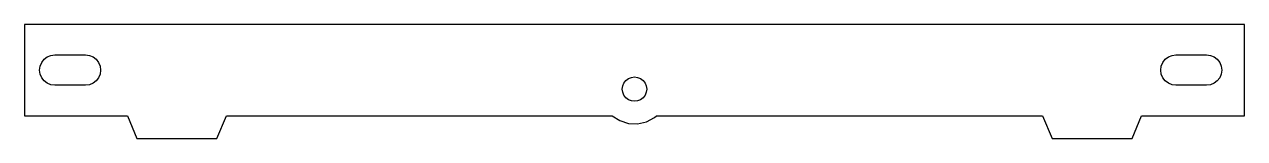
# Model space of a CAD drawing. Header units: metres. Extents: x -29 to 131, y -15 to 0.
import ezdxf

# ---------------------------------------------------------------- set-up
doc = ezdxf.new("R2010")
doc.units = ezdxf.units.M

msp = doc.modelspace()

# ---------------------------------------------------------------- linework, layer by layer
for p, q in [((-28.914, 0), (-28.914, -11.998)), ((131.086, 0), (-28.914, 0)), ((131.086, -11.998), (131.086, 0)), ((-26.646, -4.99799), (-26.328, -4.584)), ((-26.328, -4.584), (-25.914, -4.26799)), ((-25.914, -4.26799), (-25.432, -4.06799)), ((-25.432, -4.06799), (-24.914, -3.99799)), ((-24.914, -3.99799), (-20.914, -3.99799)), ((-20.914, -3.99799), (-20.398, -4.06799)), ((-20.398, -4.06799), (-19.914, -4.26799)), ((-19.914, -4.26799), (-19.5, -4.584)), ((-19.5, -4.584), (-19.182, -4.99799)), ((120.354, -4.99799), (120.672, -4.584)), ((120.672, -4.584), (121.086, -4.26799)), ((121.086, -4.26799), (121.568, -4.06799)), ((121.568, -4.06799), (122.086, -3.99799)), ((122.086, -3.99799), (126.086, -3.99799)), ((126.086, -3.99799), (126.602, -4.06799)), ((126.602, -4.06799), (127.086, -4.26799)), ((127.086, -4.26799), (127.5, -4.584)), ((127.5, -4.584), (127.818, -4.99799)), ((-26.914, -5.99799), (-26.846, -5.48199)), ((-26.846, -6.51599), (-26.914, -5.99799)), ((-26.846, -5.48199), (-26.646, -4.99799)), ((-19.182, -4.99799), (-18.984, -5.48199)), ((-18.984, -5.48199), (-18.914, -5.99799)), ((-18.914, -5.99799), (-18.984, -6.51599)), ((120.086, -5.99799), (120.154, -5.48199)), ((120.154, -6.51599), (120.086, -5.99799)), ((120.154, -5.48199), (120.354, -4.99799)), ((127.818, -4.99799), (128.016, -5.48199)), ((128.016, -5.48199), (128.086, -5.99799)), ((128.086, -5.99799), (128.016, -6.51599)), ((-26.646, -6.99799), (-26.846, -6.51599)), ((-26.328, -7.41199), (-26.646, -6.99799)), ((-25.914, -7.73), (-26.328, -7.41199)), ((-25.432, -7.92999), (-25.914, -7.73)), ((-24.914, -7.99799), (-25.432, -7.92999)), ((-20.914, -7.99799), (-24.914, -7.99799)), ((-20.398, -7.92999), (-20.914, -7.99799)), ((-19.914, -7.73), (-20.398, -7.92999)), ((-19.5, -7.41199), (-19.914, -7.73)), ((-19.182, -6.99799), (-19.5, -7.41199)), ((-18.984, -6.51599), (-19.182, -6.99799)), ((49.54, -8.086), (49.7, -7.7)), ((49.7, -7.7), (49.954, -7.368)), ((49.954, -7.368), (50.286, -7.114)), ((50.286, -7.114), (50.562, -6.99799)), ((50.562, -6.99799), (50.672, -6.95399)), ((50.672, -6.95399), (51.086, -6.89999)), ((51.086, -6.89999), (51.5, -6.95399)), ((51.5, -6.95399), (51.61, -6.99799)), ((51.61, -6.99799), (51.886, -7.114)), ((51.886, -7.114), (52.218, -7.368)), ((52.218, -7.368), (52.472, -7.7)), ((52.472, -7.7), (52.632, -8.086)), ((120.354, -6.99799), (120.154, -6.51599)), ((120.672, -7.41199), (120.354, -6.99799)), ((121.086, -7.73), (120.672, -7.41199)), ((121.568, -7.92999), (121.086, -7.73)), ((122.086, -7.99799), (121.568, -7.92999)), ((126.086, -7.99799), (122.086, -7.99799)), ((126.602, -7.92999), (126.086, -7.99799)), ((127.086, -7.73), (126.602, -7.92999)), ((127.5, -7.41199), (127.086, -7.73)), ((127.818, -6.99799), (127.5, -7.41199)), ((128.016, -6.51599), (127.818, -6.99799)), ((49.486, -8.49998), (49.54, -8.086)), ((49.54, -8.91399), (49.486, -8.49998)), ((49.7, -9.29799), (49.54, -8.91399)), ((49.954, -9.62999), (49.7, -9.29799)), ((52.472, -9.29799), (52.218, -9.62999)), ((52.632, -8.91399), (52.472, -9.29799)), ((52.632, -8.086), (52.686, -8.49998)), ((52.686, -8.49998), (52.632, -8.91399)), ((50.286, -9.88399), (49.954, -9.62999)), ((50.672, -10.044), (50.286, -9.88399)), ((51.086, -10.098), (50.672, -10.044)), ((51.5, -10.044), (51.086, -10.098)), ((51.886, -9.88399), (51.5, -10.044)), ((52.218, -9.62999), (51.886, -9.88399)), ((-28.914, -11.998), (-15.414, -11.998)), ((-15.414, -11.998), (-14.164, -14.998)), ((-3.66397, -14.998), (-2.41397, -11.998)), ((-2.41397, -11.998), (48.162, -11.998)), ((48.162, -11.998), (49.166, -12.638)), ((49.166, -12.638), (50.302, -12.992)), ((51.492, -13.042), (52.6541, -12.782)), ((52.6541, -12.782), (53.71, -12.23)), ((53.71, -12.23), (53.96, -11.998)), ((53.96, -11.998), (104.586, -11.998)), ((104.586, -11.998), (105.836, -14.998)), ((116.336, -14.998), (117.584, -11.998)), ((117.584, -11.998), (131.086, -11.998)), ((50.302, -12.992), (51.492, -13.042)), ((-14.164, -14.998), (-3.66397, -14.998)), ((105.836, -14.998), (116.336, -14.998))]:
    msp.add_line(p, q)

doc.saveas('drawing.dxf')
